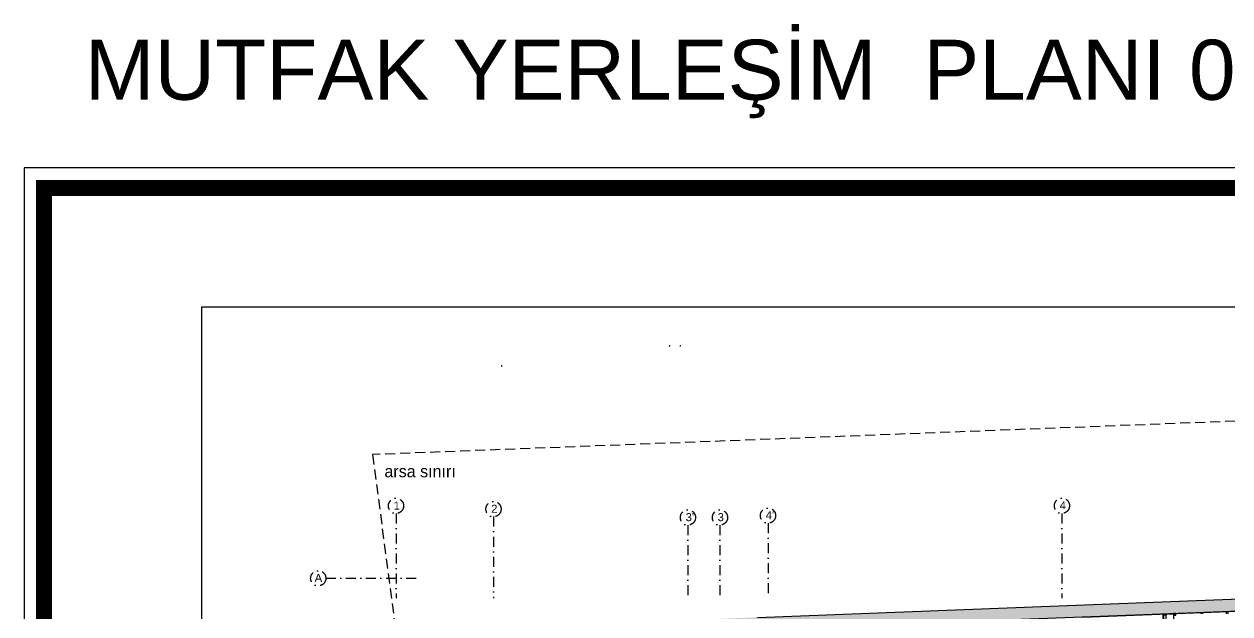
# Model space of a CAD drawing. Header units: millimetres. Extents: x -29311 to -3405, y 28913 to 42880.
# Drawn here: x -29311 to -26298, y 41187 to 42661 of the extents above; entities that cross this region are included whole.
import ezdxf

# ---------------------------------------------------------------- set-up
doc = ezdxf.new("R2010")
doc.units = ezdxf.units.MM
for name, pattern in [('( Hidden )', [0.375, 0.25, -0.125]), ('DASHDOT', [1, 0.5, -0.25, 0, -0.25]), ('DASHDOT2', [0.5, 0.25, -0.125, 0, -0.125])]:
    doc.linetypes.add(name, pattern=pattern)
for name, color, linetype in [('A-AKS', 57, 'DASHDOT'), ('A-AKS.', 57, 'DASHDOT2'), ('A-BA', 1, 'Continuous'), ('A-DUVAR-ALCIPAN', 9, 'Continuous'), ('A-DUVAR-ALCIPAN-CELIK', 144, 'Continuous'), ('A-KAPI-METAL', 84, 'Continuous'), ('A-SIVA-IC', 97, 'Continuous'), ('vaz_bina2', 161, 'Continuous'), ('yazı1', 7, 'Continuous'), ('Yazılar', 253, 'Continuous')]:
    doc.layers.add(name, color=color, linetype=linetype)
doc.layers.add('IZ', color=8, linetype='Continuous', lineweight=20)
doc.layers.add('tarama-betonarme', color=252, linetype='Continuous', lineweight=13)
doc.styles.add('HA_SMART', font='')
doc.styles.get("Standard").update_dxf_attribs({"font": 'arial.ttf'})
doc.styles.add('text1', font='arial.ttf')
doc.styles.get('HA_SMART').set_extended_font_data('Sakkal Majalla')

# ---------------------------------------------------------------- blocks, each defined once
blk = doc.blocks.new('ANTET')
at = {"color": 251, "const_width": 20, "elevation": 0}
blk.add_lwpolyline([(-18595, -50619.4), (-18595, -52600.1), (-14668.2, -52600.1), (-14668.2, -50619.4)], close=True, dxfattribs=at)
at = {"layer": 'Yazılar', "elevation": 0}
for points in [[(-18620, -50594.4), (-18620, -52625.1), (-14643.2, -52625.1), (-14643.2, -50594.4)], [(-18397.9, -50768), (-14785.5, -50768), (-14785.5, -52468.9), (-18397.9, -52468.9)]]:
    blk.add_lwpolyline(points, close=True, dxfattribs=at)
blk = doc.blocks.new('AKS')
at = {"layer": 'A-AKS.', "ltscale": 100}
for p, q in [((0, 2266.9), (0, 2054.9)), ((1664, 2267.2), (1664, 2054.9)), ((243.6, 2258.9), (243.6, 2054.9)), ((729.5, 2237.9), (729.5, 2054.9)), ((809.5, 2237.9), (809.5, 2054.9)), ((929.5, 2242.6), (929.5, 2054.9)), ((-175.3, 2104.9), (50, 2104.9))]:
    blk.add_line(p, q, dxfattribs=at)
for centre in [(0, 2285.9), (243.6, 2277.9), (1664, 2286.2), (729.5, 2256.9), (809.5, 2256.9), (929.5, 2261.6), (-194.3, 2104.9)]:
    blk.add_circle(centre, 19, dxfattribs=at)
at = {"layer": 'A-AKS.', "ltscale": 100, "char_height": 20, "width": 18.894, "attachment_point": 1, "style": 'text1'}
for s, insert in [('1', (-5.8, 2296.8)), ('4', (1658.3, 2297)), ('2', (237.8, 2288.7)), ("3'", (723.8, 2267.7)), ('3', (803.8, 2267.7)), ("4'", (923.8, 2272.5)), ('A', (-203.2, 2115.8))]:
    blk.add_mtext(s, dxfattribs=dict(at, insert=insert))
blk = doc.blocks.new('t')
at = {"layer": 'IZ'}
for p, q in [((6, -8), (-6, -8)), ((-4, -8), (-4, -14)), ((-4, -11), (-4, -10)), ((4, -14), (-3, -14)), ((4, -7), (4, -3)), ((4, -8), (4, -14)), ((4, -8), (4, -8)), ((4, -10), (4, -11)), ((4, -12), (4, -13)), ((4, -14), (4, -14))]:
    blk.add_line(p, q, dxfattribs=at)
for points in [[(8, 0), (8, -2), (-8, -2), (-8, 0)], [(-3, -3), (-2, -2), (2, -2), (4, -3), (5, -2), (6, -2), (7, -3), (7, -7), (6, -8), (5, -8), (4, -7), (2, -8), (-2, -8), (-3, -7), (-5, -8), (-6, -8), (-7, -7), (-7, -3), (-6, -2), (-5, -2)]]:
    blk.add_lwpolyline(points, close=True, dxfattribs=at)
for points in [[(-3, -8), (-3, -14), (-4, -14), (4, -14), (4, -8), (4, -9)], [(-3, -7), (-3, -3)]]:
    blk.add_lwpolyline(points, dxfattribs=at)
blk = doc.blocks.new('40 60')
at = {"layer": 'A-DUVAR-ALCIPAN-CELIK'}
for points in [[(82132.2, 6001.7), (82132.2, 6007.7), (82128.2, 6007.7), (82128.2, 6001.7)], [(82132, 6001.8), (82132, 6007.5), (82128.3, 6007.5), (82128.3, 6001.8)]]:
    blk.add_lwpolyline(points, close=True, dxfattribs=at)
blk.add_lwpolyline([(82128.3, 6007.5), (82132, 6001.8)], dxfattribs=at)

msp = doc.modelspace()

# ---------------------------------------------------------------- hatches: boundary and pattern name
at = {"layer": 'tarama-betonarme'}
h = msp.add_hatch(dxfattribs=at)
h.set_pattern_fill('ANSI35', color=256, scale=25, style=0)
h.set_pattern_definition([(45, (-75202.6075, 54657.0166), (-4.4194174, 4.4194174), []), (45, (-75198.188, 54657.0166), (-4.4194174, 4.4194174), [7.8125, -1.5625, 0, -1.5625])])
h.paths.add_polyline_path([(-28111.42, 39307.05), (-28347.33, 41114.45), (-23542.77, 41300.68), (-23161.07, 39324.64)], flags=16)
h.paths.add_polyline_path([(-28137.74, 39276.95), (-28381.33, 41143.15), (-23518.2, 41331.65), (-23124.74, 39294.77)])

# ---------------------------------------------------------------- linework, layer by layer
at = {"layer": 'A-BA'}
for p, q in [((-27478.36, 41178.15), (-23518.2, 41331.65)), ((-27451.79, 41149.16), (-23517.04, 41301.68))]:
    msp.add_line(p, q, dxfattribs=at)
at = {"layer": 'A-DUVAR-ALCIPAN'}
for p, q in [((-26464.16, 40934.82), (-26464.16, 41187.83)), ((-26462.91, 40933.57), (-26462.91, 41187.88))]:
    msp.add_line(p, q, dxfattribs=at)
at = {"layer": 'A-DUVAR-ALCIPAN-CELIK'}
msp.add_lwpolyline([(-26457.06, 41187.34), (-26438.78, 41187.34), (-26438.78, 40933.72), (-26457.06, 40933.72)], close=True, dxfattribs=at)
for points in [[(-26369.54, 41186.88), (-26369.54, 41191.11)], [(-26365.54, 41186.88), (-26365.54, 41191.27)], [(-26306.17, 41186.88), (-26306.17, 41193.57)], [(-26302.17, 41186.88), (-26302.17, 41193.72)]]:
    msp.add_lwpolyline(points, dxfattribs=at)
at = {"layer": 'A-SIVA-IC'}
msp.add_lwpolyline([(-24243.78, 41272.01), (-26665.31, 41178.15)], dxfattribs=at)
at = {"layer": 'vaz_bina2', "linetype": '( Hidden )', "ltscale": 100}
msp.add_lwpolyline([(-28374.8, 41087.28), (-28131.22, 39221.08), (-23118.21, 39238.89), (-22100.43, 39242.51), (-22369.36, 40634.75), (-22611.15, 41117.08), (-22939.4, 41407.74), (-23296.6, 41596.35), (-23667.74, 41706.43), (-24036.53, 41755.81), (-28439.79, 41585.13)], close=True, dxfattribs=at)

# ---------------------------------------------------------------- block references
at = {"xscale": 2, "yscale": 2, "zscale": 2}
msp.add_blockref('ANTET', (7929.5, 143490.88, 0), dxfattribs=at)
at = {"layer": 'A-AKS'}
msp.add_blockref('AKS', (-28381.33, 39171.08), dxfattribs=at)
at = {"layer": 'A-DUVAR-ALCIPAN-CELIK', "xscale": -1, "rotation": 90}
msp.add_blockref('40 60', (-20455.25, 123315.65), dxfattribs=at)
at = {"layer": 'A-DUVAR-ALCIPAN-CELIK', "rotation": 270}
msp.add_blockref('40 60', (-32440.56, 123316.1), dxfattribs=at)
at = {"layer": 'A-KAPI-METAL', "extrusion": (0, 0, -1), "xscale": 0.1, "yscale": 0.1, "zscale": -0.1, "rotation": 180}
for p in [(27697.91, 41856.14), (27671.02, 41856.14), (28116.96, 41806.14)]:
    msp.add_blockref('t', p, dxfattribs=at)

# ---------------------------------------------------------------- texts
at = {"layer": 'yazı1', "insert": (-29159.33, 42622.27), "char_height": 150, "width": 5787.7223, "attachment_point": 1}
msp.add_mtext('MUTFAK YERLEŞİM  PLANI 01.04.2019', dxfattribs=at)
at = {"layer": 'yazı1', "linetype": 'ByBlock', "insert": (-28410.31, 41558.37), "char_height": 30, "width": 407.0194, "attachment_point": 1, "style": 'HA_SMART'}
msp.add_mtext('arsa sınırı', dxfattribs=at)

doc.saveas('drawing.dxf')
